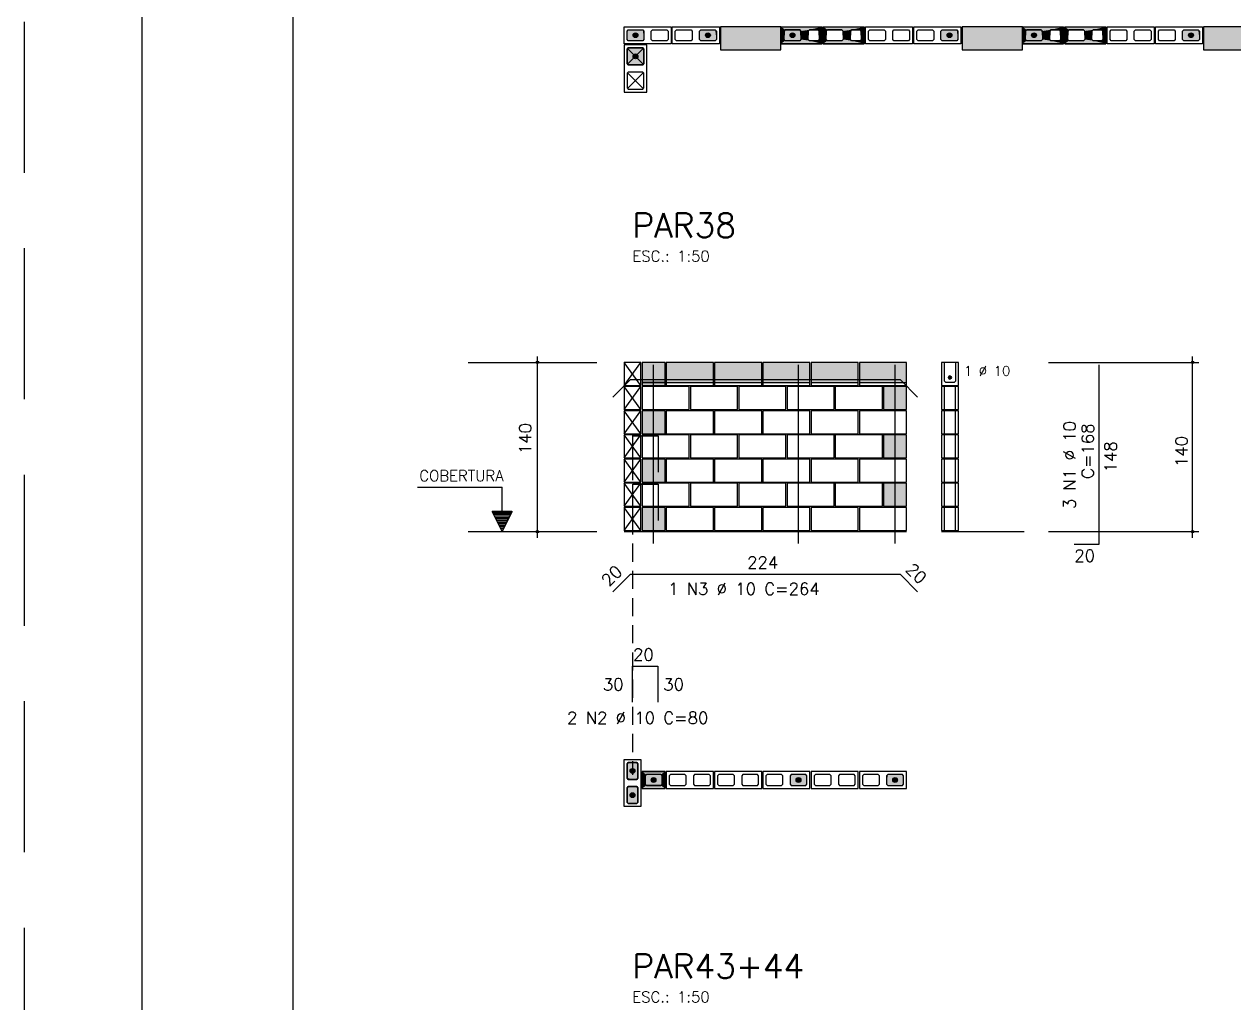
# Model space of a CAD drawing. Extents: x -1.9 to 86, y -1.5 to 61.
# Drawn here: x -1.95 to 18.08, y 29.71 to 45.91 of the extents above; entities that cross this region are included whole.
import ezdxf

# ---------------------------------------------------------------- set-up
doc = ezdxf.new("R2010")
doc.units = 0
doc.header["$MEASUREMENT"] = 0
doc.linetypes.add('ESTILO_TQS_0001', pattern=[0.45, 0.3, -0.15])
doc.linetypes.add('HIDDEN', pattern=[0.375, 0.25, -0.125])
doc.layers.get('0').update_dxf_attribs({"linetype": 'CONTINUOUS'})
doc.layers.get('Defpoints').update_dxf_attribs({"linetype": 'CONTINUOUS'})
for name, color, linetype in [('ARQ_FOLHA', 7, 'CONTINUOUS'), ('PENA_01', 1, 'CONTINUOUS'), ('PENA_02', 2, 'CONTINUOUS'), ('PENA_03', 3, 'CONTINUOUS'), ('PENA_05', 5, 'CONTINUOUS'), ('PENA_06', 6, 'CONTINUOUS'), ('PENA_09', 254, 'CONTINUOUS'), ('PENA_11', 252, 'CONTINUOUS'), ('PENA_21', 100, 'CONTINUOUS'), ('PENA_23', 50, 'CONTINUOUS'), ('PENA_32', 253, 'CONTINUOUS')]:
    doc.layers.add(name, color=color, linetype=linetype)
doc.styles.get("Standard").update_dxf_attribs({"font": 'ROMANS.SHX'})

# ---------------------------------------------------------------- blocks, each defined once
blk = doc.blocks.new('FOLHA A1 - 841 X 594')
at = {"layer": 'ARQ_FOLHA', "color": 1}
for points in [[(-841, 0), (0, 0), (0, 594), (-841, 594)], [(-816, 10), (-10, 10), (-10, 584), (-816, 584)]]:
    blk.add_lwpolyline(points, close=True, dxfattribs=at)
at = {"layer": 'Defpoints', "color": 8, "linetype": 'HIDDEN', "ltscale": 100}
blk.add_lwpolyline([(-860.5, 609.5), (-860.5, -15.5), (19.5, -15.5), (19.5, 609.5)], close=True, dxfattribs=at)
blk = doc.blocks.new('*U24')
blk.add_blockref('FOLHA A1 - 841 X 594', (0, 0))

msp = doc.modelspace()

# ---------------------------------------------------------------- linework, layer by layer
at = {"layer": 'PENA_01', "linetype": 'Continuous'}
for p, q in [((8.304, 45.506), (8.044, 45.246)), ((8.304, 45.246), (8.044, 45.506)), ((8.304, 44.846), (8.044, 45.106)), ((8.304, 45.106), (8.044, 44.846)), ((5.405, 40.309), (7.536, 40.309)), ((8.284, 39.979), (8.664, 39.979)), ((8.684, 39.979), (9.464, 39.979)), ((9.484, 39.979), (10.264, 39.979)), ((10.284, 39.979), (11.064, 39.979)), ((11.084, 39.979), (11.864, 39.979)), ((11.884, 39.979), (12.664, 39.979)), ((5.405, 37.509), (7.536, 37.509))]:
    msp.add_line(p, q, dxfattribs=at)
at = {"layer": 'PENA_01', "linetype": 'ESTILO_TQS_0001'}
msp.add_line((8.124, 39.109), (8.124, 33.483), dxfattribs=at)
at = {"layer": 'PENA_01', "linetype": 'Continuous'}
for points in [[(8.034, 45.796), (8.054, 45.816), (8.294, 45.816), (8.314, 45.796), (8.314, 45.656), (8.294, 45.636), (8.054, 45.636), (8.034, 45.656), (8.034, 45.796)], [(8.434, 45.796), (8.454, 45.816), (8.694, 45.816), (8.714, 45.796), (8.714, 45.656), (8.694, 45.636), (8.454, 45.636), (8.434, 45.656), (8.434, 45.796)], [(8.834, 45.796), (8.854, 45.816), (9.094, 45.816), (9.114, 45.796), (9.114, 45.656), (9.094, 45.636), (8.854, 45.636), (8.834, 45.656), (8.834, 45.796)], [(9.234, 45.796), (9.254, 45.816), (9.494, 45.816), (9.514, 45.796), (9.514, 45.656), (9.494, 45.636), (9.254, 45.636), (9.234, 45.656), (9.234, 45.796)], [(10.894, 45.636), (10.654, 45.636), (10.634, 45.656), (10.634, 45.796), (10.654, 45.816), (10.894, 45.816), (10.914, 45.796), (10.914, 45.656), (10.894, 45.636)], [(11.194, 45.636), (11.054, 45.636), (11.034, 45.656), (11.034, 45.796), (11.054, 45.816), (11.194, 45.816), (11.214, 45.796), (11.214, 45.656), (11.194, 45.636)], [(11.594, 45.636), (11.354, 45.636), (11.334, 45.656), (11.334, 45.796), (11.354, 45.816), (11.594, 45.816), (11.614, 45.796), (11.614, 45.656), (11.594, 45.636)], [(11.894, 45.636), (11.754, 45.636), (11.734, 45.656), (11.734, 45.796), (11.754, 45.816), (11.894, 45.816), (11.914, 45.796), (11.914, 45.656), (11.894, 45.636)], [(12.034, 45.796), (12.054, 45.816), (12.294, 45.816), (12.314, 45.796), (12.314, 45.656), (12.294, 45.636), (12.054, 45.636), (12.034, 45.656), (12.034, 45.796)], [(12.434, 45.796), (12.454, 45.816), (12.694, 45.816), (12.714, 45.796), (12.714, 45.656), (12.694, 45.636), (12.454, 45.636), (12.434, 45.656), (12.434, 45.796)], [(12.834, 45.796), (12.854, 45.816), (13.094, 45.816), (13.114, 45.796), (13.114, 45.656), (13.094, 45.636), (12.854, 45.636), (12.834, 45.656), (12.834, 45.796)], [(13.234, 45.796), (13.254, 45.816), (13.494, 45.816), (13.514, 45.796), (13.514, 45.656), (13.494, 45.636), (13.254, 45.636), (13.234, 45.656), (13.234, 45.796)], [(14.894, 45.636), (14.654, 45.636), (14.634, 45.656), (14.634, 45.796), (14.654, 45.816), (14.894, 45.816), (14.914, 45.796), (14.914, 45.656), (14.894, 45.636)], [(15.194, 45.636), (15.054, 45.636), (15.034, 45.656), (15.034, 45.796), (15.054, 45.816), (15.194, 45.816), (15.214, 45.796), (15.214, 45.656), (15.194, 45.636)], [(15.594, 45.636), (15.354, 45.636), (15.334, 45.656), (15.334, 45.796), (15.354, 45.816), (15.594, 45.816), (15.614, 45.796), (15.614, 45.656), (15.594, 45.636)], [(15.894, 45.636), (15.754, 45.636), (15.734, 45.656), (15.734, 45.796), (15.754, 45.816), (15.894, 45.816), (15.914, 45.796), (15.914, 45.656), (15.894, 45.636)], [(16.034, 45.796), (16.054, 45.816), (16.294, 45.816), (16.314, 45.796), (16.314, 45.656), (16.294, 45.636), (16.054, 45.636), (16.034, 45.656), (16.034, 45.796)], [(16.434, 45.796), (16.454, 45.816), (16.694, 45.816), (16.714, 45.796), (16.714, 45.656), (16.694, 45.636), (16.454, 45.636), (16.434, 45.656), (16.434, 45.796)], [(16.834, 45.796), (16.854, 45.816), (17.094, 45.816), (17.114, 45.796), (17.114, 45.656), (17.094, 45.636), (16.854, 45.636), (16.834, 45.656), (16.834, 45.796)], [(17.234, 45.796), (17.254, 45.816), (17.494, 45.816), (17.514, 45.796), (17.514, 45.656), (17.494, 45.636), (17.254, 45.636), (17.234, 45.656), (17.234, 45.796)], [(8.194, 33.686), (8.214, 33.666), (8.214, 33.426), (8.194, 33.406), (8.054, 33.406), (8.034, 33.426), (8.034, 33.666), (8.054, 33.686), (8.194, 33.686)], [(8.594, 33.486), (8.354, 33.486), (8.334, 33.466), (8.334, 33.326), (8.354, 33.306), (8.594, 33.306), (8.614, 33.326), (8.614, 33.466), (8.594, 33.486)], [(9.014, 33.466), (8.994, 33.486), (8.754, 33.486), (8.734, 33.466), (8.734, 33.326), (8.754, 33.306), (8.994, 33.306), (9.014, 33.326), (9.014, 33.466)], [(9.414, 33.466), (9.394, 33.486), (9.154, 33.486), (9.134, 33.466), (9.134, 33.326), (9.154, 33.306), (9.394, 33.306), (9.414, 33.326), (9.414, 33.466)], [(9.814, 33.466), (9.794, 33.486), (9.554, 33.486), (9.534, 33.466), (9.534, 33.326), (9.554, 33.306), (9.794, 33.306), (9.814, 33.326), (9.814, 33.466)], [(10.214, 33.466), (10.194, 33.486), (9.954, 33.486), (9.934, 33.466), (9.934, 33.326), (9.954, 33.306), (10.194, 33.306), (10.214, 33.326), (10.214, 33.466)], [(10.614, 33.466), (10.594, 33.486), (10.354, 33.486), (10.334, 33.466), (10.334, 33.326), (10.354, 33.306), (10.594, 33.306), (10.614, 33.326), (10.614, 33.466)], [(11.014, 33.466), (10.994, 33.486), (10.754, 33.486), (10.734, 33.466), (10.734, 33.326), (10.754, 33.306), (10.994, 33.306), (11.014, 33.326), (11.014, 33.466)], [(11.414, 33.466), (11.394, 33.486), (11.154, 33.486), (11.134, 33.466), (11.134, 33.326), (11.154, 33.306), (11.394, 33.306), (11.414, 33.326), (11.414, 33.466)], [(11.814, 33.466), (11.794, 33.486), (11.554, 33.486), (11.534, 33.466), (11.534, 33.326), (11.554, 33.306), (11.794, 33.306), (11.814, 33.326), (11.814, 33.466)], [(12.214, 33.466), (12.194, 33.486), (11.954, 33.486), (11.934, 33.466), (11.934, 33.326), (11.954, 33.306), (12.194, 33.306), (12.214, 33.326), (12.214, 33.466)], [(12.614, 33.466), (12.594, 33.486), (12.354, 33.486), (12.334, 33.466), (12.334, 33.326), (12.354, 33.306), (12.594, 33.306), (12.614, 33.326), (12.614, 33.466)], [(8.194, 33.286), (8.214, 33.266), (8.214, 33.026), (8.194, 33.006), (8.054, 33.006), (8.034, 33.026), (8.034, 33.266), (8.054, 33.286), (8.194, 33.286)]]:
    msp.add_lwpolyline(points, dxfattribs=at)
at = {"layer": 'PENA_02', "linetype": 'Continuous'}
for p, q in [((8.264, 40.309), (7.984, 40.309)), ((7.984, 40.309), (7.984, 39.929)), ((8.264, 39.929), (8.264, 40.309)), ((7.984, 39.929), (8.264, 39.929)), ((8.264, 39.909), (7.984, 39.909)), ((7.984, 39.909), (7.984, 39.529)), ((8.264, 39.529), (8.264, 39.909)), ((7.984, 39.529), (8.264, 39.529)), ((8.264, 39.509), (7.984, 39.509)), ((7.984, 39.509), (7.984, 39.129)), ((8.264, 39.129), (8.264, 39.509)), ((7.984, 39.129), (8.264, 39.129)), ((8.264, 39.109), (7.984, 39.109)), ((7.984, 39.109), (7.984, 38.729)), ((8.264, 38.729), (8.264, 39.109)), ((7.984, 38.729), (8.264, 38.729)), ((8.264, 38.709), (7.984, 38.709)), ((7.984, 38.709), (7.984, 38.329)), ((8.264, 38.329), (8.264, 38.709)), ((7.984, 38.329), (8.264, 38.329)), ((8.264, 38.309), (7.984, 38.309)), ((7.984, 38.309), (7.984, 37.929)), ((8.264, 37.929), (8.264, 38.309)), ((7.984, 37.929), (8.264, 37.929)), ((8.264, 37.909), (7.984, 37.909)), ((7.984, 37.909), (7.984, 37.529)), ((8.264, 37.529), (8.264, 37.909)), ((7.984, 37.529), (8.264, 37.529)), ((7.984, 37.509), (12.664, 37.509))]:
    msp.add_line(p, q, dxfattribs=at)
for points in [[(7.984, 45.866), (8.764, 45.866), (8.764, 45.586), (7.984, 45.586), (7.984, 45.866)], [(8.784, 45.866), (9.564, 45.866), (9.564, 45.586), (8.784, 45.586), (8.784, 45.866)], [(10.584, 45.866), (9.584, 45.866), (9.584, 45.486), (10.584, 45.486), (10.584, 45.866)], [(11.264, 45.586), (10.584, 45.586), (10.584, 45.866), (11.264, 45.866), (11.264, 45.586)], [(11.964, 45.586), (11.284, 45.586), (11.284, 45.866), (11.964, 45.866), (11.964, 45.586)], [(11.984, 45.866), (12.764, 45.866), (12.764, 45.586), (11.984, 45.586), (11.984, 45.866)], [(12.784, 45.866), (13.564, 45.866), (13.564, 45.586), (12.784, 45.586), (12.784, 45.866)], [(14.584, 45.866), (13.584, 45.866), (13.584, 45.486), (14.584, 45.486), (14.584, 45.866)], [(15.264, 45.586), (14.584, 45.586), (14.584, 45.866), (15.264, 45.866), (15.264, 45.586)], [(15.964, 45.586), (15.284, 45.586), (15.284, 45.866), (15.964, 45.866), (15.964, 45.586)], [(15.984, 45.866), (16.764, 45.866), (16.764, 45.586), (15.984, 45.586), (15.984, 45.866)], [(16.784, 45.866), (17.564, 45.866), (17.564, 45.586), (16.784, 45.586), (16.784, 45.866)], [(18.584, 45.866), (17.584, 45.866), (17.584, 45.486), (18.584, 45.486), (18.584, 45.866)], [(7.984, 45.566), (7.984, 44.786), (8.364, 44.786), (8.364, 45.566), (7.984, 45.566)], [(8.284, 39.929), (8.664, 39.929), (8.664, 40.309), (8.284, 40.309), (8.284, 39.929)], [(8.684, 39.929), (9.464, 39.929), (9.464, 40.309), (8.684, 40.309), (8.684, 39.929)], [(9.484, 39.929), (10.264, 39.929), (10.264, 40.309), (9.484, 40.309), (9.484, 39.929)], [(10.284, 39.929), (11.064, 39.929), (11.064, 40.309), (10.284, 40.309), (10.284, 39.929)], [(11.084, 39.929), (11.864, 39.929), (11.864, 40.309), (11.084, 40.309), (11.084, 39.929)], [(11.884, 39.929), (12.664, 39.929), (12.664, 40.309), (11.884, 40.309), (11.884, 39.929)], [(8.284, 39.529), (9.064, 39.529), (9.064, 39.909), (8.284, 39.909), (8.284, 39.529)], [(9.084, 39.529), (9.864, 39.529), (9.864, 39.909), (9.084, 39.909), (9.084, 39.529)], [(9.884, 39.529), (10.664, 39.529), (10.664, 39.909), (9.884, 39.909), (9.884, 39.529)], [(10.684, 39.529), (11.464, 39.529), (11.464, 39.909), (10.684, 39.909), (10.684, 39.529)], [(11.484, 39.529), (12.264, 39.529), (12.264, 39.909), (11.484, 39.909), (11.484, 39.529)], [(12.284, 39.529), (12.664, 39.529), (12.664, 39.909), (12.284, 39.909), (12.284, 39.529)], [(8.284, 39.129), (8.664, 39.129), (8.664, 39.509), (8.284, 39.509), (8.284, 39.129)], [(8.684, 39.129), (9.464, 39.129), (9.464, 39.509), (8.684, 39.509), (8.684, 39.129)], [(9.484, 39.129), (10.264, 39.129), (10.264, 39.509), (9.484, 39.509), (9.484, 39.129)], [(10.284, 39.129), (11.064, 39.129), (11.064, 39.509), (10.284, 39.509), (10.284, 39.129)], [(11.084, 39.129), (11.864, 39.129), (11.864, 39.509), (11.084, 39.509), (11.084, 39.129)], [(11.884, 39.129), (12.664, 39.129), (12.664, 39.509), (11.884, 39.509), (11.884, 39.129)], [(8.284, 38.729), (9.064, 38.729), (9.064, 39.109), (8.284, 39.109), (8.284, 38.729)], [(9.084, 38.729), (9.864, 38.729), (9.864, 39.109), (9.084, 39.109), (9.084, 38.729)], [(9.884, 38.729), (10.664, 38.729), (10.664, 39.109), (9.884, 39.109), (9.884, 38.729)], [(10.684, 38.729), (11.464, 38.729), (11.464, 39.109), (10.684, 39.109), (10.684, 38.729)], [(11.484, 38.729), (12.264, 38.729), (12.264, 39.109), (11.484, 39.109), (11.484, 38.729)], [(12.284, 38.729), (12.664, 38.729), (12.664, 39.109), (12.284, 39.109), (12.284, 38.729)], [(8.284, 38.329), (8.664, 38.329), (8.664, 38.709), (8.284, 38.709), (8.284, 38.329)], [(8.684, 38.329), (9.464, 38.329), (9.464, 38.709), (8.684, 38.709), (8.684, 38.329)], [(9.484, 38.329), (10.264, 38.329), (10.264, 38.709), (9.484, 38.709), (9.484, 38.329)], [(10.284, 38.329), (11.064, 38.329), (11.064, 38.709), (10.284, 38.709), (10.284, 38.329)], [(11.084, 38.329), (11.864, 38.329), (11.864, 38.709), (11.084, 38.709), (11.084, 38.329)], [(11.884, 38.329), (12.664, 38.329), (12.664, 38.709), (11.884, 38.709), (11.884, 38.329)], [(8.284, 37.929), (9.064, 37.929), (9.064, 38.309), (8.284, 38.309), (8.284, 37.929)], [(9.084, 37.929), (9.864, 37.929), (9.864, 38.309), (9.084, 38.309), (9.084, 37.929)], [(9.884, 37.929), (10.664, 37.929), (10.664, 38.309), (9.884, 38.309), (9.884, 37.929)], [(10.684, 37.929), (11.464, 37.929), (11.464, 38.309), (10.684, 38.309), (10.684, 37.929)], [(11.484, 37.929), (12.264, 37.929), (12.264, 38.309), (11.484, 38.309), (11.484, 37.929)], [(12.284, 37.929), (12.664, 37.929), (12.664, 38.309), (12.284, 38.309), (12.284, 37.929)], [(8.284, 37.529), (8.664, 37.529), (8.664, 37.909), (8.284, 37.909), (8.284, 37.529)], [(8.684, 37.529), (9.464, 37.529), (9.464, 37.909), (8.684, 37.909), (8.684, 37.529)], [(9.484, 37.529), (10.264, 37.529), (10.264, 37.909), (9.484, 37.909), (9.484, 37.529)], [(10.284, 37.529), (11.064, 37.529), (11.064, 37.909), (10.284, 37.909), (10.284, 37.529)], [(11.084, 37.529), (11.864, 37.529), (11.864, 37.909), (11.084, 37.909), (11.084, 37.529)], [(11.884, 37.529), (12.664, 37.529), (12.664, 37.909), (11.884, 37.909), (11.884, 37.529)], [(8.264, 33.736), (8.264, 32.956), (7.984, 32.956), (7.984, 33.736), (8.264, 33.736)], [(8.664, 33.536), (8.284, 33.536), (8.284, 33.256), (8.664, 33.256), (8.664, 33.536)], [(9.464, 33.536), (8.684, 33.536), (8.684, 33.256), (9.464, 33.256), (9.464, 33.536)], [(10.264, 33.536), (9.484, 33.536), (9.484, 33.256), (10.264, 33.256), (10.264, 33.536)], [(11.064, 33.536), (10.284, 33.536), (10.284, 33.256), (11.064, 33.256), (11.064, 33.536)], [(11.864, 33.536), (11.084, 33.536), (11.084, 33.256), (11.864, 33.256), (11.864, 33.536)], [(12.664, 33.536), (11.884, 33.536), (11.884, 33.256), (12.664, 33.256), (12.664, 33.536)]]:
    msp.add_lwpolyline(points, dxfattribs=at)
at = {"layer": 'PENA_02', "linetype": 'ESTILO_TQS_0001'}
for points in [[(8.054, 45.516), (8.034, 45.496), (8.034, 45.256), (8.054, 45.236), (8.294, 45.236), (8.314, 45.256), (8.314, 45.496), (8.294, 45.516), (8.054, 45.516)], [(8.054, 45.116), (8.034, 45.096), (8.034, 44.856), (8.054, 44.836), (8.294, 44.836), (8.314, 44.856), (8.314, 45.096), (8.294, 45.116), (8.054, 45.116)]]:
    msp.add_lwpolyline(points, dxfattribs=at)
at = {"layer": 'PENA_02', "linetype": 'Continuous'}
for centre, radius in [((6.551, 40.309), 0.02), ((6.551, 40.309), 0.01), ((17.402, 40.309), 0.02), ((17.402, 40.309), 0.01), ((6.551, 37.509), 0.02), ((6.551, 37.509), 0.01), ((17.402, 37.509), 0.02), ((17.402, 37.509), 0.01)]:
    msp.add_circle(centre, radius, dxfattribs=at)
at = {"layer": 'PENA_03', "linetype": 'Continuous'}
for p, q in [((6.551, 37.408), (6.551, 40.409)), ((7.984, 39.929), (8.264, 40.309)), ((8.264, 39.929), (7.984, 40.309)), ((15.012, 40.309), (17.502, 40.309)), ((17.402, 37.408), (17.402, 40.409)), ((7.984, 39.529), (8.264, 39.909)), ((8.264, 39.529), (7.984, 39.909)), ((13.292, 39.529), (13.292, 39.909)), ((13.472, 39.529), (13.472, 39.909)), ((7.984, 39.129), (8.264, 39.509)), ((8.264, 39.129), (7.984, 39.509)), ((13.292, 39.129), (13.292, 39.509)), ((13.472, 39.129), (13.472, 39.509)), ((7.984, 38.729), (8.264, 39.109)), ((8.264, 38.729), (7.984, 39.109)), ((13.292, 38.729), (13.292, 39.109)), ((13.472, 38.729), (13.472, 39.109)), ((7.984, 38.329), (8.264, 38.709)), ((8.264, 38.329), (7.984, 38.709)), ((13.292, 38.329), (13.292, 38.709)), ((13.472, 38.329), (13.472, 38.709)), ((7.984, 37.929), (8.264, 38.309)), ((8.264, 37.929), (7.984, 38.309)), ((13.292, 37.929), (13.292, 38.309)), ((13.472, 37.929), (13.472, 38.309)), ((5.964, 38.241), (4.564, 38.241)), ((5.964, 37.841), (5.964, 38.241)), ((5.966, 37.841), (5.966, 38.242)), ((7.984, 37.529), (8.264, 37.909)), ((8.264, 37.529), (7.984, 37.909)), ((13.292, 37.529), (13.292, 37.909)), ((13.472, 37.529), (13.472, 37.909)), ((5.965, 37.509), (5.799, 37.841)), ((5.799, 37.841), (5.964, 37.841)), ((5.965, 37.512), (5.801, 37.839)), ((6.129, 37.839), (5.801, 37.839)), ((6.118, 37.815), (5.812, 37.815)), ((6.105, 37.79), (5.824, 37.79)), ((6.093, 37.764), (5.837, 37.764)), ((6.08, 37.739), (5.85, 37.739)), ((6.067, 37.713), (5.863, 37.713)), ((6.054, 37.687), (5.876, 37.687)), ((6.131, 37.841), (5.965, 37.509)), ((6.129, 37.839), (5.965, 37.512)), ((5.966, 37.841), (6.131, 37.841)), ((6.041, 37.662), (5.888, 37.662)), ((6.029, 37.636), (5.901, 37.636)), ((6.016, 37.611), (5.914, 37.611)), ((6.003, 37.585), (5.927, 37.585)), ((5.99, 37.56), (5.939, 37.56)), ((5.978, 37.534), (5.952, 37.534)), ((13.242, 37.509), (14.612, 37.509)), ((15.012, 37.509), (17.502, 37.509))]:
    msp.add_line(p, q, dxfattribs=at)
for points in [[(8.314, 45.656), (8.294, 45.636), (8.054, 45.636), (8.034, 45.656), (8.034, 45.796), (8.054, 45.816), (8.294, 45.816), (8.314, 45.796), (8.314, 45.656)], [(9.514, 45.656), (9.494, 45.636), (9.254, 45.636), (9.234, 45.656), (9.234, 45.796), (9.254, 45.816), (9.494, 45.816), (9.514, 45.796), (9.514, 45.656)], [(10.914, 45.656), (10.894, 45.636), (10.654, 45.636), (10.634, 45.656), (10.634, 45.796), (10.654, 45.816), (10.894, 45.816), (10.914, 45.796), (10.914, 45.656)], [(13.514, 45.656), (13.494, 45.636), (13.254, 45.636), (13.234, 45.656), (13.234, 45.796), (13.254, 45.816), (13.494, 45.816), (13.514, 45.796), (13.514, 45.656)], [(14.914, 45.656), (14.894, 45.636), (14.654, 45.636), (14.634, 45.656), (14.634, 45.796), (14.654, 45.816), (14.894, 45.816), (14.914, 45.796), (14.914, 45.656)], [(17.514, 45.656), (17.494, 45.636), (17.254, 45.636), (17.234, 45.656), (17.234, 45.796), (17.254, 45.816), (17.494, 45.816), (17.514, 45.796), (17.514, 45.656)], [(8.294, 45.516), (8.314, 45.496), (8.314, 45.256), (8.294, 45.236), (8.054, 45.236), (8.034, 45.256), (8.034, 45.496), (8.054, 45.516), (8.294, 45.516)], [(13.242, 39.929), (13.522, 39.929), (13.522, 40.309), (13.242, 40.309), (13.242, 39.929)], [(13.472, 40.309), (13.472, 39.999), (13.452, 39.979), (13.312, 39.979), (13.292, 39.999), (13.292, 40.309)], [(13.406, 40.06), (13.404, 40.07), (13.398, 40.078), (13.389, 40.084), (13.379, 40.085), (13.369, 40.081), (13.361, 40.074), (13.357, 40.065), (13.357, 40.055), (13.361, 40.045), (13.369, 40.038), (13.379, 40.035), (13.389, 40.036), (13.398, 40.041), (13.404, 40.05), (13.406, 40.06)], [(13.242, 39.529), (13.522, 39.529), (13.522, 39.909), (13.242, 39.909), (13.242, 39.529)], [(13.242, 39.129), (13.522, 39.129), (13.522, 39.509), (13.242, 39.509), (13.242, 39.129)], [(13.242, 38.729), (13.522, 38.729), (13.522, 39.109), (13.242, 39.109), (13.242, 38.729)], [(13.242, 38.329), (13.522, 38.329), (13.522, 38.709), (13.242, 38.709), (13.242, 38.329)], [(13.242, 37.929), (13.522, 37.929), (13.522, 38.309), (13.242, 38.309), (13.242, 37.929)], [(13.242, 37.529), (13.522, 37.529), (13.522, 37.909), (13.242, 37.909), (13.242, 37.529)], [(8.194, 33.406), (8.214, 33.426), (8.214, 33.666), (8.194, 33.686), (8.054, 33.686), (8.034, 33.666), (8.034, 33.426), (8.054, 33.406), (8.194, 33.406)], [(8.334, 33.326), (8.354, 33.306), (8.594, 33.306), (8.614, 33.326), (8.614, 33.466), (8.594, 33.486), (8.354, 33.486), (8.334, 33.466), (8.334, 33.326)], [(10.734, 33.326), (10.754, 33.306), (10.994, 33.306), (11.014, 33.326), (11.014, 33.466), (10.994, 33.486), (10.754, 33.486), (10.734, 33.466), (10.734, 33.326)], [(12.334, 33.326), (12.354, 33.306), (12.594, 33.306), (12.614, 33.326), (12.614, 33.466), (12.594, 33.486), (12.354, 33.486), (12.334, 33.466), (12.334, 33.326)], [(8.194, 33.006), (8.214, 33.026), (8.214, 33.266), (8.194, 33.286), (8.054, 33.286), (8.034, 33.266), (8.034, 33.026), (8.054, 33.006), (8.194, 33.006)]]:
    msp.add_lwpolyline(points, dxfattribs=at)
for centre, radius in [((8.174, 45.726), 0.04), ((9.374, 45.726), 0.04), ((10.774, 45.726), 0.04), ((13.374, 45.726), 0.04), ((14.774, 45.726), 0.04), ((17.374, 45.726), 0.04), ((8.174, 45.376), 0.04), ((13.381, 40.06), 0.025), ((8.124, 33.546), 0.04), ((8.474, 33.396), 0.04), ((10.874, 33.396), 0.04), ((12.474, 33.396), 0.04), ((8.124, 33.146), 0.04)]:
    msp.add_circle(centre, radius, dxfattribs=at)
for points in [[(8.214, 45.726), (8.154, 45.761), (8.136, 45.74)], [(8.214, 45.726), (8.136, 45.74), (8.136, 45.712)], [(8.214, 45.726), (8.136, 45.712), (8.154, 45.691)], [(8.214, 45.726), (8.181, 45.765), (8.154, 45.761)], [(8.214, 45.726), (8.154, 45.691), (8.181, 45.687)], [(8.214, 45.726), (8.204, 45.752), (8.181, 45.765)], [(8.214, 45.726), (8.181, 45.687), (8.204, 45.7)], [(8.214, 45.726), (8.204, 45.7), (8.214, 45.726)], [(9.414, 45.726), (9.354, 45.761), (9.336, 45.74)], [(9.414, 45.726), (9.336, 45.74), (9.336, 45.712)], [(9.414, 45.726), (9.336, 45.712), (9.354, 45.691)], [(9.414, 45.726), (9.38, 45.765), (9.354, 45.761)], [(9.414, 45.726), (9.354, 45.691), (9.38, 45.687)], [(9.414, 45.726), (9.404, 45.752), (9.38, 45.765)], [(9.414, 45.726), (9.38, 45.687), (9.404, 45.7)], [(9.414, 45.726), (9.404, 45.7), (9.414, 45.726)], [(10.814, 45.726), (10.754, 45.761), (10.736, 45.74)], [(10.814, 45.726), (10.736, 45.74), (10.736, 45.712)], [(10.814, 45.726), (10.736, 45.712), (10.754, 45.691)], [(10.814, 45.726), (10.781, 45.765), (10.754, 45.761)], [(10.814, 45.726), (10.754, 45.691), (10.781, 45.687)], [(10.814, 45.726), (10.805, 45.752), (10.781, 45.765)], [(10.814, 45.726), (10.781, 45.687), (10.805, 45.7)], [(10.814, 45.726), (10.805, 45.7), (10.814, 45.726)], [(13.414, 45.726), (13.354, 45.76), (13.336, 45.739)], [(13.414, 45.726), (13.336, 45.739), (13.336, 45.712)], [(13.414, 45.726), (13.336, 45.712), (13.354, 45.691)], [(13.414, 45.726), (13.38, 45.765), (13.354, 45.76)], [(13.414, 45.726), (13.354, 45.691), (13.38, 45.686)], [(13.414, 45.726), (13.404, 45.751), (13.38, 45.765)], [(13.414, 45.726), (13.38, 45.686), (13.404, 45.7)], [(13.414, 45.726), (13.404, 45.7), (13.414, 45.726)], [(14.814, 45.726), (14.754, 45.76), (14.736, 45.739)], [(14.814, 45.726), (14.736, 45.739), (14.736, 45.712)], [(14.814, 45.726), (14.736, 45.712), (14.754, 45.691)], [(14.814, 45.726), (14.78, 45.765), (14.754, 45.76)], [(14.814, 45.726), (14.754, 45.691), (14.78, 45.686)], [(14.814, 45.726), (14.804, 45.751), (14.78, 45.765)], [(14.814, 45.726), (14.78, 45.686), (14.804, 45.7)], [(14.814, 45.726), (14.804, 45.7), (14.814, 45.726)], [(17.414, 45.726), (17.354, 45.76), (17.336, 45.739)], [(17.414, 45.726), (17.336, 45.739), (17.336, 45.712)], [(17.414, 45.726), (17.336, 45.712), (17.354, 45.691)], [(17.414, 45.726), (17.381, 45.765), (17.354, 45.76)], [(17.414, 45.726), (17.354, 45.691), (17.381, 45.686)], [(17.414, 45.726), (17.404, 45.751), (17.381, 45.765)], [(17.414, 45.726), (17.381, 45.686), (17.404, 45.7)], [(17.414, 45.726), (17.404, 45.7), (17.414, 45.726)], [(8.214, 45.376), (8.154, 45.41), (8.136, 45.389)], [(8.214, 45.376), (8.136, 45.389), (8.136, 45.362)], [(8.214, 45.376), (8.136, 45.362), (8.154, 45.341)], [(8.214, 45.376), (8.181, 45.415), (8.154, 45.41)], [(8.214, 45.376), (8.154, 45.341), (8.181, 45.336)], [(8.214, 45.376), (8.204, 45.401), (8.181, 45.415)], [(8.214, 45.376), (8.181, 45.336), (8.204, 45.35)], [(8.214, 45.376), (8.204, 45.35), (8.214, 45.376)], [(13.406, 40.06), (13.361, 40.074), (13.357, 40.065)], [(13.406, 40.06), (13.369, 40.081), (13.358, 40.068)], [(13.406, 40.06), (13.358, 40.068), (13.358, 40.051)], [(13.406, 40.06), (13.369, 40.081), (13.361, 40.074)], [(13.406, 40.06), (13.379, 40.085), (13.369, 40.081)], [(13.406, 40.06), (13.385, 40.084), (13.369, 40.081)], [(13.406, 40.06), (13.389, 40.084), (13.379, 40.085)], [(13.406, 40.06), (13.4, 40.076), (13.385, 40.084)], [(13.406, 40.06), (13.398, 40.078), (13.389, 40.084)], [(13.406, 40.06), (13.404, 40.07), (13.398, 40.078)], [(13.406, 40.06), (13.357, 40.065), (13.357, 40.055)], [(13.406, 40.06), (13.357, 40.055), (13.361, 40.045)], [(13.406, 40.06), (13.358, 40.051), (13.369, 40.038)], [(13.406, 40.06), (13.361, 40.045), (13.369, 40.038)], [(13.406, 40.06), (13.369, 40.038), (13.385, 40.035)], [(13.406, 40.06), (13.369, 40.038), (13.379, 40.035)], [(13.406, 40.06), (13.379, 40.035), (13.389, 40.036)], [(13.406, 40.06), (13.385, 40.035), (13.4, 40.044)], [(13.406, 40.06), (13.389, 40.036), (13.398, 40.041)], [(13.406, 40.06), (13.398, 40.041), (13.404, 40.05)], [(13.406, 40.06), (13.4, 40.044), (13.406, 40.06)], [(13.406, 40.06), (13.404, 40.05), (13.406, 40.06)], [(8.164, 33.546), (8.104, 33.581), (8.086, 33.56)], [(8.164, 33.546), (8.086, 33.56), (8.086, 33.532)], [(8.164, 33.546), (8.086, 33.532), (8.104, 33.511)], [(8.164, 33.546), (8.13, 33.585), (8.104, 33.581)], [(8.164, 33.546), (8.104, 33.511), (8.13, 33.507)], [(8.164, 33.546), (8.154, 33.572), (8.13, 33.585)], [(8.164, 33.546), (8.13, 33.507), (8.154, 33.52)], [(8.164, 33.546), (8.154, 33.52), (8.164, 33.546)], [(8.514, 33.396), (8.454, 33.431), (8.436, 33.41)], [(8.514, 33.396), (8.436, 33.41), (8.436, 33.382)], [(8.514, 33.396), (8.436, 33.382), (8.454, 33.361)], [(8.514, 33.396), (8.48, 33.435), (8.454, 33.431)], [(8.514, 33.396), (8.454, 33.361), (8.48, 33.357)], [(8.514, 33.396), (8.504, 33.422), (8.48, 33.435)], [(8.514, 33.396), (8.48, 33.357), (8.504, 33.37)], [(8.514, 33.396), (8.504, 33.37), (8.514, 33.396)], [(10.914, 33.396), (10.854, 33.431), (10.836, 33.41)], [(10.914, 33.396), (10.836, 33.41), (10.836, 33.382)], [(10.914, 33.396), (10.836, 33.382), (10.854, 33.361)], [(10.914, 33.396), (10.88, 33.435), (10.854, 33.431)], [(10.914, 33.396), (10.854, 33.361), (10.88, 33.357)], [(10.914, 33.396), (10.904, 33.422), (10.88, 33.435)], [(10.914, 33.396), (10.88, 33.357), (10.904, 33.37)], [(10.914, 33.396), (10.904, 33.37), (10.914, 33.396)], [(12.514, 33.396), (12.454, 33.431), (12.436, 33.41)], [(12.514, 33.396), (12.436, 33.41), (12.436, 33.382)], [(12.514, 33.396), (12.436, 33.382), (12.454, 33.361)], [(12.514, 33.396), (12.48, 33.435), (12.454, 33.431)], [(12.514, 33.396), (12.454, 33.361), (12.48, 33.357)], [(12.514, 33.396), (12.504, 33.422), (12.48, 33.435)], [(12.514, 33.396), (12.48, 33.357), (12.504, 33.37)], [(12.514, 33.396), (12.504, 33.37), (12.514, 33.396)], [(8.164, 33.146), (8.104, 33.181), (8.086, 33.16)], [(8.164, 33.146), (8.086, 33.16), (8.086, 33.132)], [(8.164, 33.146), (8.086, 33.132), (8.104, 33.111)], [(8.164, 33.146), (8.13, 33.185), (8.104, 33.181)], [(8.164, 33.146), (8.104, 33.111), (8.13, 33.107)], [(8.164, 33.146), (8.154, 33.172), (8.13, 33.185)], [(8.164, 33.146), (8.13, 33.107), (8.154, 33.12)], [(8.164, 33.146), (8.154, 33.12), (8.164, 33.146)]]:
    msp.add_solid(points, dxfattribs=at)
at = {"layer": 'PENA_05', "linetype": 'Continuous'}
for p, q in [((8.474, 37.309), (8.474, 40.269)), ((10.874, 37.309), (10.874, 40.269)), ((12.474, 37.309), (12.474, 40.269)), ((15.852, 37.299), (15.852, 40.269)), ((8.084, 40.019), (7.801, 39.736)), ((12.564, 40.019), (8.084, 40.019)), ((12.846, 39.736), (12.564, 40.019)), ((8.131, 38.492), (8.131, 39.092)), ((8.131, 39.092), (8.551, 39.092)), ((8.551, 39.092), (8.551, 38.492)), ((8.131, 37.692), (8.131, 38.292)), ((8.131, 38.292), (8.551, 38.292)), ((8.551, 38.292), (8.551, 37.692)), ((15.442, 37.299), (15.852, 37.299)), ((8.084, 36.797), (7.801, 36.514)), ((12.564, 36.797), (8.084, 36.797)), ((12.846, 36.514), (12.564, 36.797)), ((8.124, 34.683), (8.124, 35.283)), ((8.124, 35.283), (8.544, 35.283)), ((8.544, 35.283), (8.544, 34.683))]:
    msp.add_line(p, q, dxfattribs=at)
at = {"layer": 'PENA_09', "linetype": 'Continuous'}
for points in [[(8.284, 39.979), (8.664, 39.979), (8.664, 40.309), (8.284, 40.309), (8.284, 39.979)], [(8.684, 39.979), (9.464, 39.979), (9.464, 40.309), (8.684, 40.309), (8.684, 39.979)], [(9.484, 39.979), (10.264, 39.979), (10.264, 40.309), (9.484, 40.309), (9.484, 39.979)], [(10.284, 39.979), (11.064, 39.979), (11.064, 40.309), (10.284, 40.309), (10.284, 39.979)], [(11.084, 39.979), (11.864, 39.979), (11.864, 40.309), (11.084, 40.309), (11.084, 39.979)], [(11.884, 39.979), (12.664, 39.979), (12.664, 40.309), (11.884, 40.309), (11.884, 39.979)]]:
    msp.add_lwpolyline(points, dxfattribs=at)
for points in [[(8.284, 39.979), (8.664, 39.979), (8.664, 40.309)], [(8.284, 39.979), (8.664, 40.309), (8.284, 40.309)], [(8.284, 39.979), (8.284, 40.309), (8.284, 39.979)], [(8.684, 39.979), (9.464, 39.979), (9.464, 40.309)], [(8.684, 39.979), (9.464, 40.309), (8.684, 40.309)], [(8.684, 39.979), (8.684, 40.309), (8.684, 39.979)], [(9.484, 39.979), (10.264, 39.979), (10.264, 40.309)], [(9.484, 39.979), (10.264, 40.309), (9.484, 40.309)], [(9.484, 39.979), (9.484, 40.309), (9.484, 39.979)], [(10.284, 39.979), (11.064, 39.979), (11.064, 40.309)], [(10.284, 39.979), (11.064, 40.309), (10.284, 40.309)], [(10.284, 39.979), (10.284, 40.309), (10.284, 39.979)], [(11.084, 39.979), (11.864, 39.979), (11.864, 40.309)], [(11.084, 39.979), (11.864, 40.309), (11.084, 40.309)], [(11.084, 39.979), (11.084, 40.309), (11.084, 39.979)], [(11.884, 39.979), (12.664, 39.979), (12.664, 40.309)], [(11.884, 39.979), (12.664, 40.309), (11.884, 40.309)], [(11.884, 39.979), (11.884, 40.309), (11.884, 39.979)]]:
    msp.add_solid(points, dxfattribs=at)
at = {"layer": 'PENA_11', "linetype": 'Continuous'}
for points in [[(8.314, 45.656), (8.034, 45.796), (8.054, 45.816)], [(8.314, 45.656), (8.034, 45.656), (8.034, 45.796)], [(8.314, 45.656), (8.054, 45.816), (8.294, 45.816)], [(8.314, 45.656), (8.294, 45.816), (8.314, 45.796)], [(8.314, 45.656), (8.314, 45.796), (8.314, 45.656)], [(9.514, 45.656), (9.234, 45.796), (9.254, 45.816)], [(9.514, 45.656), (9.234, 45.656), (9.234, 45.796)], [(9.514, 45.656), (9.254, 45.816), (9.494, 45.816)], [(9.514, 45.656), (9.494, 45.816), (9.514, 45.796)], [(9.514, 45.656), (9.514, 45.796), (9.514, 45.656)], [(10.584, 45.866), (9.584, 45.866), (9.584, 45.486)], [(10.584, 45.866), (9.584, 45.486), (10.584, 45.486)], [(10.584, 45.866), (10.584, 45.486), (10.584, 45.866)], [(10.914, 45.656), (10.634, 45.796), (10.654, 45.816)], [(10.914, 45.656), (10.634, 45.656), (10.634, 45.796)], [(10.914, 45.656), (10.654, 45.816), (10.894, 45.816)], [(10.914, 45.656), (10.894, 45.816), (10.914, 45.796)], [(10.914, 45.656), (10.914, 45.796), (10.914, 45.656)], [(13.514, 45.656), (13.234, 45.796), (13.254, 45.816)], [(13.514, 45.656), (13.234, 45.656), (13.234, 45.796)], [(13.514, 45.656), (13.254, 45.816), (13.494, 45.816)], [(13.514, 45.656), (13.494, 45.816), (13.514, 45.796)], [(13.514, 45.656), (13.514, 45.796), (13.514, 45.656)], [(14.584, 45.866), (13.584, 45.866), (13.584, 45.486)], [(14.584, 45.866), (13.584, 45.486), (14.584, 45.486)], [(14.584, 45.866), (14.584, 45.486), (14.584, 45.866)], [(14.914, 45.656), (14.634, 45.796), (14.654, 45.816)], [(14.914, 45.656), (14.634, 45.656), (14.634, 45.796)], [(14.914, 45.656), (14.654, 45.816), (14.894, 45.816)], [(14.914, 45.656), (14.894, 45.816), (14.914, 45.796)], [(14.914, 45.656), (14.914, 45.796), (14.914, 45.656)], [(17.514, 45.656), (17.234, 45.796), (17.254, 45.816)], [(17.514, 45.656), (17.234, 45.656), (17.234, 45.796)], [(17.514, 45.656), (17.254, 45.816), (17.494, 45.816)], [(17.514, 45.656), (17.494, 45.816), (17.514, 45.796)], [(17.514, 45.656), (17.514, 45.796), (17.514, 45.656)], [(18.584, 45.866), (17.584, 45.866), (17.584, 45.486)], [(18.584, 45.866), (17.584, 45.486), (18.584, 45.486)], [(8.314, 45.656), (8.054, 45.636), (8.034, 45.656)], [(8.294, 45.516), (8.054, 45.236), (8.034, 45.256)], [(8.294, 45.516), (8.034, 45.256), (8.034, 45.496)], [(8.294, 45.516), (8.034, 45.496), (8.054, 45.516)], [(8.314, 45.656), (8.294, 45.636), (8.054, 45.636)], [(8.294, 45.516), (8.294, 45.236), (8.054, 45.236)], [(8.294, 45.516), (8.054, 45.516), (8.294, 45.516)], [(8.294, 45.516), (8.314, 45.496), (8.314, 45.256)], [(8.294, 45.516), (8.314, 45.256), (8.294, 45.236)], [(9.514, 45.656), (9.254, 45.636), (9.234, 45.656)], [(9.514, 45.656), (9.494, 45.636), (9.254, 45.636)], [(10.914, 45.656), (10.654, 45.636), (10.634, 45.656)], [(10.914, 45.656), (10.894, 45.636), (10.654, 45.636)], [(13.514, 45.656), (13.254, 45.636), (13.234, 45.656)], [(13.514, 45.656), (13.494, 45.636), (13.254, 45.636)], [(14.914, 45.656), (14.654, 45.636), (14.634, 45.656)], [(14.914, 45.656), (14.894, 45.636), (14.654, 45.636)], [(17.514, 45.656), (17.254, 45.636), (17.234, 45.656)], [(17.514, 45.656), (17.494, 45.636), (17.254, 45.636)], [(8.194, 33.406), (8.054, 33.686), (8.034, 33.666)], [(8.194, 33.406), (8.034, 33.666), (8.034, 33.426)], [(8.194, 33.406), (8.194, 33.686), (8.054, 33.686)], [(8.194, 33.406), (8.214, 33.666), (8.194, 33.686)], [(8.194, 33.406), (8.214, 33.426), (8.214, 33.666)], [(8.334, 33.326), (8.614, 33.466), (8.594, 33.486)], [(8.334, 33.326), (8.594, 33.486), (8.354, 33.486)], [(8.334, 33.326), (8.354, 33.486), (8.334, 33.466)], [(8.334, 33.326), (8.614, 33.326), (8.614, 33.466)], [(8.334, 33.326), (8.334, 33.466), (8.334, 33.326)], [(10.734, 33.326), (11.014, 33.466), (10.994, 33.486)], [(10.734, 33.326), (10.994, 33.486), (10.754, 33.486)], [(10.734, 33.326), (10.754, 33.486), (10.734, 33.466)], [(10.734, 33.326), (11.014, 33.326), (11.014, 33.466)], [(10.734, 33.326), (10.734, 33.466), (10.734, 33.326)], [(12.334, 33.326), (12.614, 33.466), (12.594, 33.486)], [(12.334, 33.326), (12.594, 33.486), (12.354, 33.486)], [(12.334, 33.326), (12.354, 33.486), (12.334, 33.466)], [(12.334, 33.326), (12.614, 33.326), (12.614, 33.466)], [(12.334, 33.326), (12.334, 33.466), (12.334, 33.326)], [(8.194, 33.406), (8.034, 33.426), (8.054, 33.406)], [(8.194, 33.006), (8.054, 33.286), (8.034, 33.266)], [(8.194, 33.006), (8.034, 33.266), (8.034, 33.026)], [(8.194, 33.406), (8.054, 33.406), (8.194, 33.406)], [(8.194, 33.006), (8.194, 33.286), (8.054, 33.286)], [(8.194, 33.006), (8.214, 33.266), (8.194, 33.286)], [(8.194, 33.006), (8.214, 33.026), (8.214, 33.266)], [(8.334, 33.326), (8.354, 33.306), (8.594, 33.306)], [(8.334, 33.326), (8.594, 33.306), (8.614, 33.326)], [(10.734, 33.326), (10.754, 33.306), (10.994, 33.306)], [(10.734, 33.326), (10.994, 33.306), (11.014, 33.326)], [(12.334, 33.326), (12.354, 33.306), (12.594, 33.306)], [(12.334, 33.326), (12.594, 33.306), (12.614, 33.326)], [(8.194, 33.006), (8.034, 33.026), (8.054, 33.006)], [(8.194, 33.006), (8.054, 33.006), (8.194, 33.006)]]:
    msp.add_solid(points, dxfattribs=at)
at = {"layer": 'PENA_21', "linetype": 'Continuous'}
for points in [[(11.264, 45.726), (11.214, 45.726), (11.214, 45.796), (11.194, 45.816), (11.054, 45.816), (11.034, 45.796), (11.034, 45.726), (10.914, 45.726), (10.914, 45.796), (10.894, 45.816), (10.654, 45.816), (10.634, 45.796), (10.634, 45.726), (10.584, 45.726), (10.584, 45.866), (11.264, 45.866), (11.264, 45.726)], [(11.264, 45.726), (11.214, 45.726), (11.214, 45.656), (11.194, 45.636), (11.054, 45.636), (11.034, 45.656), (11.034, 45.726), (10.914, 45.726), (10.914, 45.656), (10.894, 45.636), (10.654, 45.636), (10.634, 45.656), (10.634, 45.726), (10.584, 45.726), (10.584, 45.586), (11.264, 45.586), (11.264, 45.726)], [(11.964, 45.726), (11.914, 45.726), (11.914, 45.796), (11.894, 45.816), (11.754, 45.816), (11.734, 45.796), (11.734, 45.726), (11.614, 45.726), (11.614, 45.796), (11.594, 45.816), (11.354, 45.816), (11.334, 45.796), (11.334, 45.726), (11.284, 45.726), (11.284, 45.866), (11.964, 45.866), (11.964, 45.726)], [(11.964, 45.726), (11.914, 45.726), (11.914, 45.656), (11.894, 45.636), (11.754, 45.636), (11.734, 45.656), (11.734, 45.726), (11.614, 45.726), (11.614, 45.656), (11.594, 45.636), (11.354, 45.636), (11.334, 45.656), (11.334, 45.726), (11.284, 45.726), (11.284, 45.586), (11.964, 45.586), (11.964, 45.726)], [(15.264, 45.726), (15.214, 45.726), (15.214, 45.796), (15.194, 45.816), (15.054, 45.816), (15.034, 45.796), (15.034, 45.726), (14.914, 45.726), (14.914, 45.796), (14.894, 45.816), (14.654, 45.816), (14.634, 45.796), (14.634, 45.726), (14.584, 45.726), (14.584, 45.866), (15.264, 45.866), (15.264, 45.726)], [(15.264, 45.726), (15.214, 45.726), (15.214, 45.656), (15.194, 45.636), (15.054, 45.636), (15.034, 45.656), (15.034, 45.726), (14.914, 45.726), (14.914, 45.656), (14.894, 45.636), (14.654, 45.636), (14.634, 45.656), (14.634, 45.726), (14.584, 45.726), (14.584, 45.586), (15.264, 45.586), (15.264, 45.726)], [(15.964, 45.726), (15.914, 45.726), (15.914, 45.796), (15.894, 45.816), (15.754, 45.816), (15.734, 45.796), (15.734, 45.726), (15.614, 45.726), (15.614, 45.796), (15.594, 45.816), (15.354, 45.816), (15.334, 45.796), (15.334, 45.726), (15.284, 45.726), (15.284, 45.866), (15.964, 45.866), (15.964, 45.726)], [(15.964, 45.726), (15.914, 45.726), (15.914, 45.656), (15.894, 45.636), (15.754, 45.636), (15.734, 45.656), (15.734, 45.726), (15.614, 45.726), (15.614, 45.656), (15.594, 45.636), (15.354, 45.636), (15.334, 45.656), (15.334, 45.726), (15.284, 45.726), (15.284, 45.586), (15.964, 45.586), (15.964, 45.726)]]:
    msp.add_lwpolyline(points, dxfattribs=at)
for points in [[(11.264, 45.866), (10.654, 45.816), (10.584, 45.866)], [(10.654, 45.816), (10.634, 45.796), (10.584, 45.866)], [(10.584, 45.866), (10.634, 45.796), (10.584, 45.726)], [(10.634, 45.796), (10.634, 45.726), (10.584, 45.726)], [(10.584, 45.586), (10.634, 45.656), (10.584, 45.726)], [(10.634, 45.656), (10.634, 45.726), (10.584, 45.726)], [(10.894, 45.816), (10.654, 45.816), (11.264, 45.866)], [(10.914, 45.796), (10.894, 45.816), (11.264, 45.866)], [(11.264, 45.866), (11.054, 45.816), (10.914, 45.796)], [(10.914, 45.726), (10.914, 45.796), (11.054, 45.816)], [(10.914, 45.726), (11.054, 45.816), (11.034, 45.796)], [(10.914, 45.726), (11.034, 45.796), (11.034, 45.726)], [(10.914, 45.726), (10.914, 45.656), (11.054, 45.636)], [(10.914, 45.726), (11.054, 45.636), (11.034, 45.656)], [(10.914, 45.726), (11.034, 45.656), (11.034, 45.726)], [(11.264, 45.866), (11.194, 45.816), (11.054, 45.816)], [(11.264, 45.866), (11.214, 45.796), (11.194, 45.816)], [(11.264, 45.866), (11.264, 45.726), (11.214, 45.726)], [(11.264, 45.866), (11.214, 45.726), (11.214, 45.796)], [(11.264, 45.586), (11.264, 45.726), (11.214, 45.726)], [(11.264, 45.586), (11.214, 45.726), (11.214, 45.656)], [(11.964, 45.866), (11.354, 45.816), (11.284, 45.866)], [(11.354, 45.816), (11.334, 45.796), (11.284, 45.866)], [(11.284, 45.866), (11.334, 45.796), (11.284, 45.726)], [(11.334, 45.796), (11.334, 45.726), (11.284, 45.726)], [(11.284, 45.586), (11.334, 45.656), (11.284, 45.726)], [(11.334, 45.656), (11.334, 45.726), (11.284, 45.726)], [(11.594, 45.816), (11.354, 45.816), (11.964, 45.866)], [(11.614, 45.796), (11.594, 45.816), (11.964, 45.866)], [(11.964, 45.866), (11.754, 45.816), (11.614, 45.796)], [(11.614, 45.726), (11.614, 45.796), (11.754, 45.816)], [(11.614, 45.726), (11.754, 45.816), (11.734, 45.796)], [(11.614, 45.726), (11.734, 45.796), (11.734, 45.726)], [(11.614, 45.726), (11.614, 45.656), (11.754, 45.636)], [(11.614, 45.726), (11.754, 45.636), (11.734, 45.656)], [(11.614, 45.726), (11.734, 45.656), (11.734, 45.726)], [(11.964, 45.866), (11.894, 45.816), (11.754, 45.816)], [(11.964, 45.866), (11.914, 45.796), (11.894, 45.816)], [(11.964, 45.866), (11.964, 45.726), (11.914, 45.726)], [(11.964, 45.866), (11.914, 45.726), (11.914, 45.796)], [(11.964, 45.586), (11.964, 45.726), (11.914, 45.726)], [(11.964, 45.586), (11.914, 45.726), (11.914, 45.656)], [(15.264, 45.866), (14.654, 45.816), (14.584, 45.866)], [(14.654, 45.816), (14.634, 45.796), (14.584, 45.866)], [(14.584, 45.866), (14.634, 45.796), (14.584, 45.726)], [(14.634, 45.796), (14.634, 45.726), (14.584, 45.726)], [(14.584, 45.586), (14.634, 45.656), (14.584, 45.726)], [(14.634, 45.656), (14.634, 45.726), (14.584, 45.726)], [(14.894, 45.816), (14.654, 45.816), (15.264, 45.866)], [(14.914, 45.796), (14.894, 45.816), (15.264, 45.866)], [(15.264, 45.866), (15.054, 45.816), (14.914, 45.796)], [(14.914, 45.726), (14.914, 45.796), (15.054, 45.816)], [(14.914, 45.726), (15.054, 45.816), (15.034, 45.796)], [(14.914, 45.726), (15.034, 45.796), (15.034, 45.726)], [(14.914, 45.726), (14.914, 45.656), (15.054, 45.636)], [(14.914, 45.726), (15.054, 45.636), (15.034, 45.656)], [(14.914, 45.726), (15.034, 45.656), (15.034, 45.726)], [(15.264, 45.866), (15.194, 45.816), (15.054, 45.816)], [(15.264, 45.866), (15.214, 45.796), (15.194, 45.816)], [(15.264, 45.866), (15.264, 45.726), (15.214, 45.726)], [(15.264, 45.866), (15.214, 45.726), (15.214, 45.796)], [(15.264, 45.586), (15.264, 45.726), (15.214, 45.726)], [(15.264, 45.586), (15.214, 45.726), (15.214, 45.656)], [(15.964, 45.866), (15.354, 45.816), (15.284, 45.866)], [(15.354, 45.816), (15.334, 45.796), (15.284, 45.866)], [(15.284, 45.866), (15.334, 45.796), (15.284, 45.726)], [(15.334, 45.796), (15.334, 45.726), (15.284, 45.726)], [(15.284, 45.586), (15.334, 45.656), (15.284, 45.726)], [(15.334, 45.656), (15.334, 45.726), (15.284, 45.726)], [(15.594, 45.816), (15.354, 45.816), (15.964, 45.866)], [(15.614, 45.796), (15.594, 45.816), (15.964, 45.866)], [(15.964, 45.866), (15.754, 45.816), (15.614, 45.796)], [(15.614, 45.726), (15.614, 45.796), (15.754, 45.816)], [(15.614, 45.726), (15.754, 45.816), (15.734, 45.796)], [(15.614, 45.726), (15.734, 45.796), (15.734, 45.726)], [(15.614, 45.726), (15.614, 45.656), (15.754, 45.636)], [(15.614, 45.726), (15.754, 45.636), (15.734, 45.656)], [(15.614, 45.726), (15.734, 45.656), (15.734, 45.726)], [(15.964, 45.866), (15.894, 45.816), (15.754, 45.816)], [(15.964, 45.866), (15.914, 45.796), (15.894, 45.816)], [(15.964, 45.866), (15.964, 45.726), (15.914, 45.726)], [(15.964, 45.866), (15.914, 45.726), (15.914, 45.796)], [(15.964, 45.586), (15.964, 45.726), (15.914, 45.726)], [(15.964, 45.586), (15.914, 45.726), (15.914, 45.656)], [(10.654, 45.636), (10.634, 45.656), (10.584, 45.586)], [(11.264, 45.586), (10.654, 45.636), (10.584, 45.586)], [(10.894, 45.636), (10.654, 45.636), (11.264, 45.586)], [(10.914, 45.656), (10.894, 45.636), (11.264, 45.586)], [(11.264, 45.586), (11.054, 45.636), (10.914, 45.656)], [(11.264, 45.586), (11.194, 45.636), (11.054, 45.636)], [(11.264, 45.586), (11.214, 45.656), (11.194, 45.636)], [(11.354, 45.636), (11.334, 45.656), (11.284, 45.586)], [(11.964, 45.586), (11.354, 45.636), (11.284, 45.586)], [(11.594, 45.636), (11.354, 45.636), (11.964, 45.586)], [(11.614, 45.656), (11.594, 45.636), (11.964, 45.586)], [(11.964, 45.586), (11.754, 45.636), (11.614, 45.656)], [(11.964, 45.586), (11.894, 45.636), (11.754, 45.636)], [(11.964, 45.586), (11.914, 45.656), (11.894, 45.636)], [(14.654, 45.636), (14.634, 45.656), (14.584, 45.586)], [(15.264, 45.586), (14.654, 45.636), (14.584, 45.586)], [(14.894, 45.636), (14.654, 45.636), (15.264, 45.586)], [(14.914, 45.656), (14.894, 45.636), (15.264, 45.586)], [(15.264, 45.586), (15.054, 45.636), (14.914, 45.656)], [(15.264, 45.586), (15.194, 45.636), (15.054, 45.636)], [(15.264, 45.586), (15.214, 45.656), (15.194, 45.636)], [(15.354, 45.636), (15.334, 45.656), (15.284, 45.586)], [(15.964, 45.586), (15.354, 45.636), (15.284, 45.586)], [(15.594, 45.636), (15.354, 45.636), (15.964, 45.586)], [(15.614, 45.656), (15.594, 45.636), (15.964, 45.586)], [(15.964, 45.586), (15.754, 45.636), (15.614, 45.656)], [(15.964, 45.586), (15.894, 45.636), (15.754, 45.636)], [(15.964, 45.586), (15.914, 45.656), (15.894, 45.636)]]:
    msp.add_solid(points, dxfattribs=at)
at = {"layer": 'PENA_23', "linetype": 'Continuous'}
for points in [[(8.284, 39.929), (8.664, 39.929), (8.664, 39.979), (8.284, 39.979), (8.284, 39.929)], [(12.284, 39.529), (12.664, 39.529), (12.664, 39.909), (12.284, 39.909), (12.284, 39.529)], [(8.284, 39.129), (8.664, 39.129), (8.664, 39.509), (8.284, 39.509), (8.284, 39.129)], [(12.284, 38.729), (12.664, 38.729), (12.664, 39.109), (12.284, 39.109), (12.284, 38.729)], [(8.284, 38.329), (8.664, 38.329), (8.664, 38.709), (8.284, 38.709), (8.284, 38.329)], [(12.284, 37.929), (12.664, 37.929), (12.664, 38.309), (12.284, 38.309), (12.284, 37.929)], [(8.284, 37.529), (8.664, 37.529), (8.664, 37.909), (8.284, 37.909), (8.284, 37.529)], [(8.334, 33.396), (8.284, 33.396), (8.284, 33.536), (8.664, 33.536), (8.664, 33.396), (8.614, 33.396), (8.614, 33.466), (8.594, 33.486), (8.354, 33.486), (8.334, 33.466), (8.334, 33.396)], [(8.334, 33.396), (8.284, 33.396), (8.284, 33.256), (8.664, 33.256), (8.664, 33.396), (8.614, 33.396), (8.614, 33.326), (8.594, 33.306), (8.354, 33.306), (8.334, 33.326), (8.334, 33.396)]]:
    msp.add_lwpolyline(points, dxfattribs=at)
for points in [[(8.284, 39.929), (8.664, 39.929), (8.664, 39.979)], [(8.284, 39.929), (8.664, 39.979), (8.284, 39.979)], [(8.284, 39.929), (8.284, 39.979), (8.284, 39.929)], [(12.284, 39.529), (12.664, 39.529), (12.664, 39.909)], [(12.284, 39.529), (12.664, 39.909), (12.284, 39.909)], [(12.284, 39.529), (12.284, 39.909), (12.284, 39.529)], [(8.284, 39.129), (8.664, 39.129), (8.664, 39.509)], [(8.284, 39.129), (8.664, 39.509), (8.284, 39.509)], [(8.284, 39.129), (8.284, 39.509), (8.284, 39.129)], [(12.284, 38.729), (12.664, 38.729), (12.664, 39.109)], [(12.284, 38.729), (12.664, 39.109), (12.284, 39.109)], [(12.284, 38.729), (12.284, 39.109), (12.284, 38.729)], [(8.284, 38.329), (8.664, 38.329), (8.664, 38.709)], [(8.284, 38.329), (8.664, 38.709), (8.284, 38.709)], [(8.284, 38.329), (8.284, 38.709), (8.284, 38.329)], [(12.284, 37.929), (12.664, 37.929), (12.664, 38.309)], [(12.284, 37.929), (12.664, 38.309), (12.284, 38.309)], [(12.284, 37.929), (12.284, 38.309), (12.284, 37.929)], [(8.284, 37.529), (8.664, 37.529), (8.664, 37.909)], [(8.284, 37.529), (8.664, 37.909), (8.284, 37.909)], [(8.284, 37.529), (8.284, 37.909), (8.284, 37.529)], [(8.664, 33.536), (8.354, 33.486), (8.284, 33.536)], [(8.354, 33.486), (8.334, 33.466), (8.284, 33.536)], [(8.284, 33.536), (8.334, 33.466), (8.284, 33.396)], [(8.334, 33.466), (8.334, 33.396), (8.284, 33.396)], [(8.594, 33.486), (8.354, 33.486), (8.664, 33.536)], [(8.614, 33.466), (8.594, 33.486), (8.664, 33.536)], [(8.614, 33.396), (8.614, 33.466), (8.664, 33.536)], [(8.614, 33.396), (8.664, 33.536), (8.664, 33.396)], [(8.284, 33.256), (8.334, 33.326), (8.284, 33.396)], [(8.334, 33.326), (8.334, 33.396), (8.284, 33.396)], [(8.354, 33.306), (8.334, 33.326), (8.284, 33.256)], [(8.664, 33.256), (8.354, 33.306), (8.284, 33.256)], [(8.594, 33.306), (8.354, 33.306), (8.664, 33.256)], [(8.614, 33.326), (8.594, 33.306), (8.664, 33.256)], [(8.614, 33.396), (8.614, 33.326), (8.664, 33.256)], [(8.614, 33.396), (8.664, 33.256), (8.664, 33.396)]]:
    msp.add_solid(points, dxfattribs=at)

# ---------------------------------------------------------------- block references
at = {"xscale": 0.09999999999999938, "yscale": 0.09999999999999938, "zscale": 0.09999999999999938}
msp.add_blockref('*U24', (84.1, 0), dxfattribs=at)

# ---------------------------------------------------------------- texts
at = {"layer": 'PENA_03', "linetype": 'Continuous'}
for s, height, p in [('1 %%c 10', 0.16, (13.614, 40.089)), ('224', 0.2, (10.024, 36.897)), ('20', 0.2, (15.442, 37.009)), ('1 N3 %%c 10 C=264', 0.2, (8.713, 36.461)), ('20', 0.2, (8.134, 35.373)), ('30', 0.2, (7.634, 34.878)), ('30', 0.2, (8.634, 34.878)), ('2 N2 %%c 10 C=80', 0.2, (7.041, 34.325))]:
    msp.add_text(s, height=height, dxfattribs=at).set_placement(p)
for s, rotation, p in [('140', 90, (6.449, 38.791)), ('3 N1 %%c 10', 90, (15.464, 37.881)), ('C=168', 90, (15.764, 38.381)), ('140', 90, (17.318, 38.578)), ('148', 90, (16.142, 38.489)), ('20', 45, (7.73, 36.585)), ('20', 315, (12.634, 36.868))]:
    msp.add_text(s, height=0.2, rotation=rotation, dxfattribs=at).set_placement(p)
at = {"layer": 'PENA_06', "linetype": 'Continuous'}
for s, p in [('PAR38', (8.124, 42.379)), ('PAR43+44', (8.123, 30.115))]:
    msp.add_text(s, height=0.4, dxfattribs=at).set_placement(p)
at = {"layer": 'PENA_32', "linetype": 'Continuous'}
for s, p in [('ESC.: 1:50', (8.124, 41.979)), ('COBERTURA', (4.594, 38.343)), ('ESC.: 1:50', (8.123, 29.715))]:
    msp.add_text(s, height=0.18, dxfattribs=at).set_placement(p)

doc.saveas('drawing.dxf')
